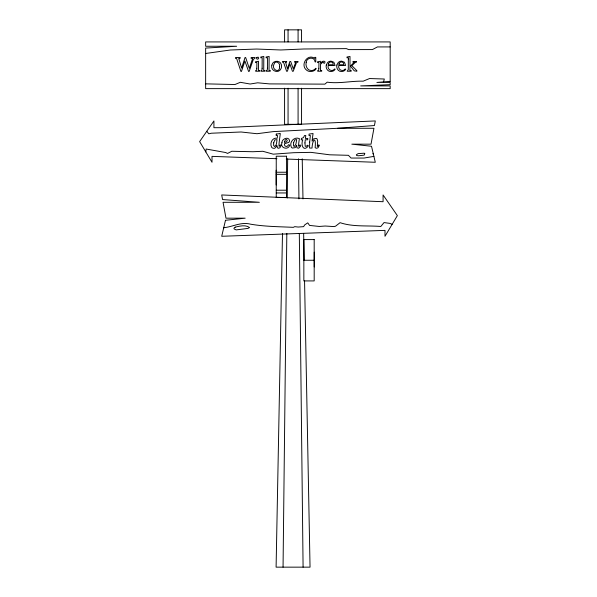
<?xml version="1.0" encoding="UTF-8"?>
<svg xmlns="http://www.w3.org/2000/svg" width="597" height="597" viewBox="0 0 597 597"><rect width="100%" height="100%" fill="white"/><g stroke="black" fill="none" stroke-linecap="round" stroke-linejoin="round"><path stroke-width="0.9" d="M283.053 567.15L286.829 233.397M287.232 197.973L287.672 158.817M282.493 233.397L276.098 567.15L310.044 567.15L304.56 280.941M205.823 151.936L206.129 149.026L225.681 152.534L227.554 153.429L231.808 151.265L252.986 151.735L262.829 151.272L273.239 154.175L293.679 152.705L310.925 152.354L329.686 154.802L348.424 155.31L351.066 158.048L364.066 158.048L373.901 156.377M383.535 81.893L384.319 79.005L369.536 78.543L363.163 81.177C351.14 80.856 339.171 83.856 327.201 82.17L324.88 84.14L269.516 83.901L257.665 82.804L250.143 84.02L240.315 82.304L234.979 84.513L205.644 83.856M223.599 228.285L224.136 227.636C232.927 226.815 241.128 221.621 250.524 224.173C264.71 226.614 279.165 226.666 293.343 227.338L294.731 226.659L298.157 227.054L303.612 226.651L304.701 224.897L307.761 222.845L309.552 225.42L319.231 226.45L325.193 226.024L333.947 226.576L335.559 226.196L340.081 222.674C353.081 227.076 367.274 225.36 380.819 226.472L384.035 222.577L390.169 223.427L392.147 224.33M205.644 53.476L230.293 50.014L256.613 49.036L280.814 49.976L303.873 48.991L346.402 48.618L348.678 49.603L372.409 49.581L377.416 46.932L390.177 46.917M206.778 131.273L208.786 133.81L211.353 133.221L241.106 131.997L256.979 133.721L273.142 131.624L337.648 128.28L374.446 125.534L375.297 120.937L220.868 127.698L213.92 127.698L213.92 120.937L199.637 141.608L212.01 162.272L212.01 156.369L276.956 158.712M337.648 128.28L373.946 128.28L371.021 144.168L351.827 144.168L371.513 146.258L375.297 162.272L286.232 159.048M276.239 172.227L286.575 172.227M276.239 174.324L286.575 174.324M276.239 190.212L286.575 190.212M276.239 192.95L286.575 192.95M303.851 260.255L314.186 260.255M372.864 153.616L373.401 154.265M302.224 158.817L302.985 198.905M303.649 233.397L304.171 260.434M298.47 158.817L298.925 198.905M299.313 233.397L303.089 567.15M314.253 252.165L314.253 266.926M301.56 41.887L301.56 29.85L284.582 29.85L284.582 41.887M301.56 88.199L301.56 124.318L284.582 124.318L284.582 88.199M298.082 29.85L298.082 41.887M298.082 88.199L298.082 124.318M288.06 29.85L288.06 41.887M288.06 88.199L288.06 124.318M276.165 170.212L276.165 184.973M348.342 59.013L348.282 69.648L347.185 71.23L351.17 71.23L351.17 70.431L349.924 70.491L349.999 66.483L350.805 66.439L354.208 70.819L356.864 71.23L356.864 70.647L351.894 65.7L354.984 62.67L356.551 62.043L356.551 61.454L352.991 61.454L352.991 62.237L354.32 62.178L350.782 65.722L349.999 65.722L349.999 56.469L347.006 56.999L347.006 57.819L348.394 57.745L348.342 59.013M309.679 142.071L309.567 148.063L312.03 148.063C312.388 139.392 316.343 135.683 315.134 147.735L316.559 148.272L317.985 147.795L319.47 145.265L318.432 144.959L317.985 146.101L317.291 146.355L317.694 141.183L317.119 139.004L316.388 138.414L313.515 138.87L312.052 141.123L313.052 133.512L309.082 134.094L309.007 135.556L310.358 135.497L309.679 142.071M256.822 68.259L256.673 70.043L255.665 70.647L255.665 71.23L259.658 71.23L259.658 70.431L258.426 70.491L258.501 61.26L255.509 61.789L255.509 62.61L256.897 62.528L256.822 68.259M262.12 68.259L261.971 70.043L260.964 70.647L260.964 71.23L264.956 71.23L264.956 70.431L263.725 70.491L263.799 56.469L260.792 56.999L260.792 57.819L262.18 57.745L262.12 68.259M267.434 68.259L267.284 70.043L266.284 70.647L266.284 71.23L270.269 71.23L270.269 70.431L269.038 70.491L269.12 56.469L266.105 56.999L266.105 57.819L267.493 57.745L267.434 68.259M318.858 68.259L318.701 70.043L317.701 70.647L317.701 71.23L321.708 71.23L321.708 70.431L320.477 70.491L320.537 64.349L322.567 62.349L323.313 62.222L323.529 62.998L324.626 63.237L325.074 61.842C323.813 60.2 321.335 61.819 320.514 63.2L320.417 61.26L317.544 61.789L317.544 62.588L318.932 62.528L318.858 68.259M364.76 153.63L364.26 155.048L363.364 155.235L358.476 155.772L356.707 155.541L356.364 154.772L358.11 153.63L364.23 153.198L364.76 153.63M276.247 134.094L276.172 135.556L277.515 135.497L277.209 138.25C272.292 137.191 269.448 143.444 271.657 147.25A2.343 2.343 0 0 0 273.135 148.213C276.598 149.69 276.807 141.802 277.381 147.84L278.538 148.272L279.948 147.757L281.157 145.265L280.097 144.959C277.307 151.422 280.65 133.079 280.232 133.512L276.247 134.094M296.672 145.399L296.978 147.84L298.679 148.213L300.485 146.332L300.813 145.265L299.776 144.959C297.418 150.198 299.269 139.676 299.41 138.623C294.343 136.332 289.142 141.922 291.217 146.884A2.448 2.448 0 0 0 292.358 148.056L295.172 147.638L296.672 145.399M304.94 142.937L305.246 146.332L306.56 146.175L307.448 145.213L308.425 145.825C303.664 152.31 300.478 145.019 302.798 139.817L301.261 139.832L301.433 138.429L303.492 137.653L304.5 135.519L305.791 135.519L305.403 138.429L307.813 138.429L307.694 139.758L305.283 139.795L304.94 142.937M273.695 142.81L273.627 145.422L274.516 146.519C276.978 145.489 276.501 141.802 277.053 139.638L274.836 139.899L273.695 142.81M293.627 142.579L293.5 145.571L294.187 146.556L295.888 144.25L296.709 139.601L294.918 139.84L293.627 142.579M306.157 62.543C305.313 65.976 307.283 70.506 311.231 70.528A5.739 5.739 0 0 0 314.858 69.23L315.746 68.282L316.253 68.692C314.701 71.065 311.589 71.998 308.903 71.312A6.254 6.254 0 0 1 306.567 70.125C299.895 64.976 307.53 53.088 314.806 58.424L314.709 57.372L315.768 57.372L315.768 61.909L315.067 61.909C314.835 56.342 306.328 57.342 306.157 62.543M281.933 142.728C279.836 148.146 288.336 150.534 289.754 145.175L288.679 144.653L287.523 146.116L286.172 146.504L284.941 145.907L284.56 145.064L284.433 143.787L288.739 142.362A2.119 2.119 0 0 0 289.56 140.646C288.918 136.034 281.627 138.75 281.933 142.728M279.575 66.677C280.038 73.849 271.277 69.648 273.911 64.409C274.844 59.64 280.791 62.76 279.575 66.677M271.896 65.125C269.993 70.61 278.493 74.177 280.911 68.849A5.754 5.754 0 0 0 281.403 64.782C280.329 59.894 272.65 60.163 271.896 65.125M326.283 65.036C325.469 68.036 327.566 71.685 330.902 71.543A5.433 5.433 0 0 0 334.29 70.304L335.141 69.319L334.671 68.924C332.104 72.453 327.141 69.588 328.141 65.58L335.021 65.461L333.88 62.245L331.059 61.14A4.657 4.657 0 0 0 327.499 62.715L326.283 65.036M336.88 65.036C336.066 68.036 338.163 71.685 341.499 71.543A5.433 5.433 0 0 0 344.879 70.304L345.738 69.319L345.267 68.924C342.7 72.453 337.738 69.588 338.738 65.58L345.618 65.461L344.476 62.245L341.656 61.14A4.657 4.657 0 0 0 338.096 62.715L336.88 65.036M285.702 62.558L287.418 68.789L289.881 61.454L290.687 61.454L293.284 68.924L295.746 62.2L294.612 62.26L294.612 61.454L298.015 61.454L298.015 62.043L296.433 62.767L293.224 71.289L292.44 71.289L289.881 63.901L287.344 71.289L286.597 71.289L283.53 62.2L282.493 62.26L282.493 61.454L286.635 61.454L286.635 62.043L285.702 62.558M256.643 57.73C256.023 60.566 260.322 58.67 258.031 57.088L256.643 57.73M284.709 141.355L284.493 142.534L286.635 141.72L287.306 140.414L286.463 139.489A1.41 1.41 0 0 0 285.359 139.989L284.709 141.355M238.86 58.752L241.628 68.162L245.031 57.506L245.658 57.506L249.277 68.394L252.695 58.349L251.128 58.409L251.128 57.543L255.098 57.543L255.098 58.193L253.382 59.267L249.158 71.431L248.568 71.431L244.912 60.969L241.472 71.431L240.904 71.431L236.584 58.364L235.494 58.409L235.494 57.543L240.24 57.543L240.24 58.193L238.86 58.752M225.487 220.278L221.703 236.285L384.99 230.382L384.99 236.285L397.363 215.621L383.08 194.958L383.08 201.719L221.703 194.958L222.554 199.555L259.352 202.293L223.054 202.293L225.979 218.181L245.173 218.181L225.487 220.278M328.551 63.513L328.201 64.76L333.186 64.76C333.745 61.789 329.566 60.834 328.551 63.513M339.148 63.513L338.798 64.76L343.782 64.76C344.342 61.789 340.163 60.834 339.148 63.513M235.188 227.158L233.89 228.248L234.255 229.009L236.136 229.905L247.942 228.412L249.546 227.524C245.516 224.509 239.658 226.099 235.188 227.158M390.177 81.356L376.886 82.431L390.177 82.431L390.177 84.662L360.655 85.908L390.177 85.908L390.177 88.632L205.644 88.632L205.644 48.073L236.643 46.26L205.644 46.26L205.644 41.924L390.177 41.924L390.177 81.356M286.575 156.22L276.239 156.22L276.239 197.547L286.575 197.547L286.575 156.22M314.186 239.591L303.851 239.591L303.851 280.918L314.186 280.918L314.186 239.591"/></g></svg>
